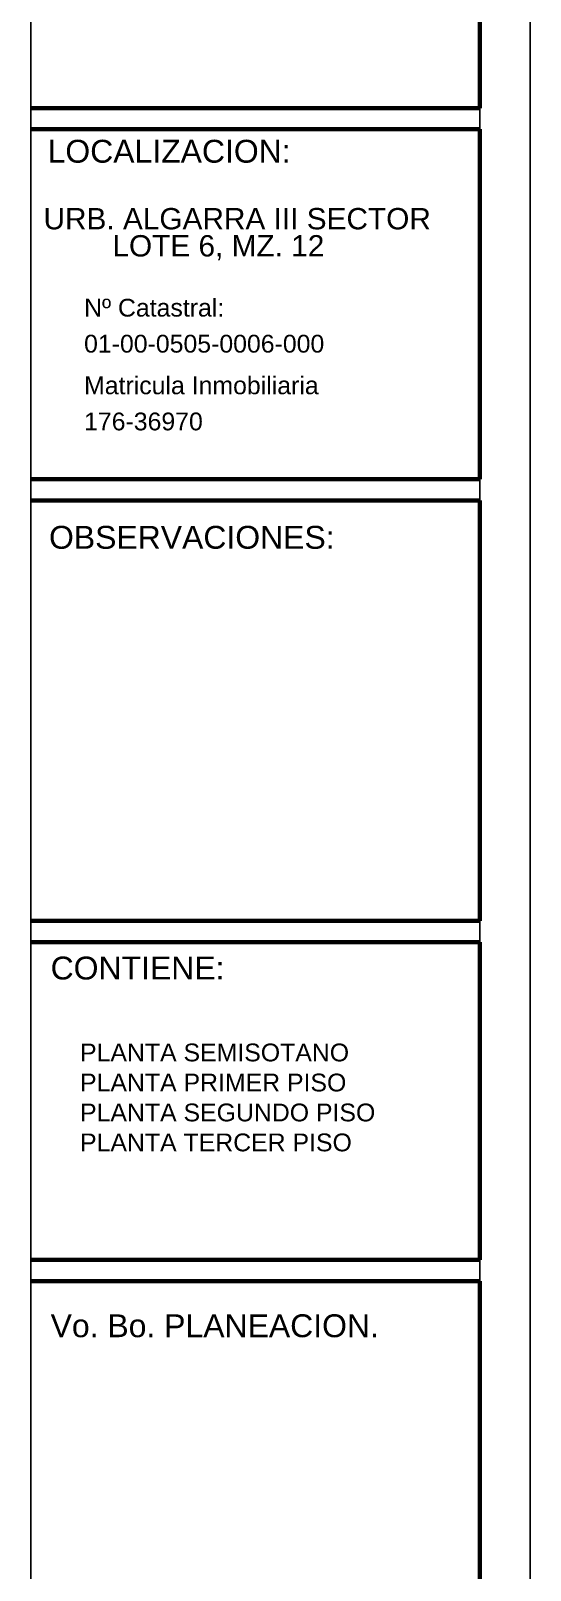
# Model space of a CAD drawing. Header units: metres. Extents: x -50 to 76, y -61 to 14.
# Drawn here: x 5 to 9.96, y -8.99 to 6.27 of the extents above; entities that cross this region are included whole.
import ezdxf

# ---------------------------------------------------------------- set-up
doc = ezdxf.new("R2010")
doc.units = ezdxf.units.M
doc.header["$MEASUREMENT"] = 0
doc.layers.add('MARGEN', color=6, linetype='Continuous', lineweight=35)
doc.layers.add('muros', color=7, linetype='Continuous', lineweight=60)
doc.styles.add('style1', font='swissk.ttf')

# ---------------------------------------------------------------- blocks, each defined once
blk = doc.blocks.new('FORMATO')
for p, q in [((-56.387, -6.272), (-56.387, -41.272)), ((-61.344, -6.772), (-61.344, -40.725)), ((-56.887, -6.772), (-56.887, -40.772))]:
    blk.add_line(p, q)
at = {"layer": 'MARGEN'}
blk.add_line((-61.344, -18.647), (-56.887, -18.647), dxfattribs=at)
at = {"layer": 'muros'}
for p, q in [((-56.887, -11.816), (-56.887, -14.966)), ((-61.344, -14.966), (-56.887, -14.966)), ((-61.344, -15.176), (-56.887, -15.176)), ((-56.887, -15.176), (-56.887, -18.647)), ((-61.344, -18.647), (-56.887, -18.647)), ((-61.344, -18.647), (-56.887, -18.647)), ((-61.344, -18.857), (-56.887, -18.857)), ((-56.887, -18.857), (-56.887, -23.027)), ((-61.344, -23.027), (-56.887, -23.027)), ((-61.344, -23.237), (-56.887, -23.237)), ((-56.887, -23.237), (-56.887, -23.261)), ((-56.887, -23.237), (-56.887, -26.387)), ((-61.344, -26.387), (-56.887, -26.387)), ((-61.344, -26.597), (-56.887, -26.597)), ((-56.887, -26.597), (-56.887, -32.279))]:
    blk.add_line(p, q, dxfattribs=at)
at = {"layer": 'muros', "style": 'style1'}
for s, height, p in [('LOCALIZACION:', 0.2268, (-61.177, -15.508)), ('URB. ALGARRA III SECTOR', 0.21168, (-61.218, -16.169)), ('LOTE 6, MZ. 12', 0.21168, (-60.534, -16.438)), ('OBSERVACIONES:', 0.2268, (-61.163, -19.336)), ('CONTIENE:', 0.2268, (-61.147, -23.607)), ('Vo. Bo. PLANEACION.', 0.2268, (-61.147, -27.154))]:
    blk.add_text(s, height=height, dxfattribs=at).set_placement(p)
at = {"layer": 'muros', "lineweight": 20, "style": 'style1'}
for s, p in [('Nº Catastral: ', (-60.815, -17.034)), ('01-00-0505-0006-000', (-60.815, -17.391)), ('Matricula Inmobiliaria', (-60.815, -17.804)), ('176-36970', (-60.815, -18.162)), ('PLANTA SEMISOTANO', (-60.855, -24.419)), ('PLANTA PRIMER PISO', (-60.855, -24.717)), ('PLANTA SEGUNDO PISO', (-60.855, -25.014)), ('PLANTA TERCER PISO', (-60.855, -25.311))]:
    blk.add_text(s, height=0.1764, dxfattribs=at).set_placement(p)

msp = doc.modelspace()

# ---------------------------------------------------------------- block references
msp.add_blockref('FORMATO', (66.349, 20.472))

doc.saveas('drawing.dxf')
